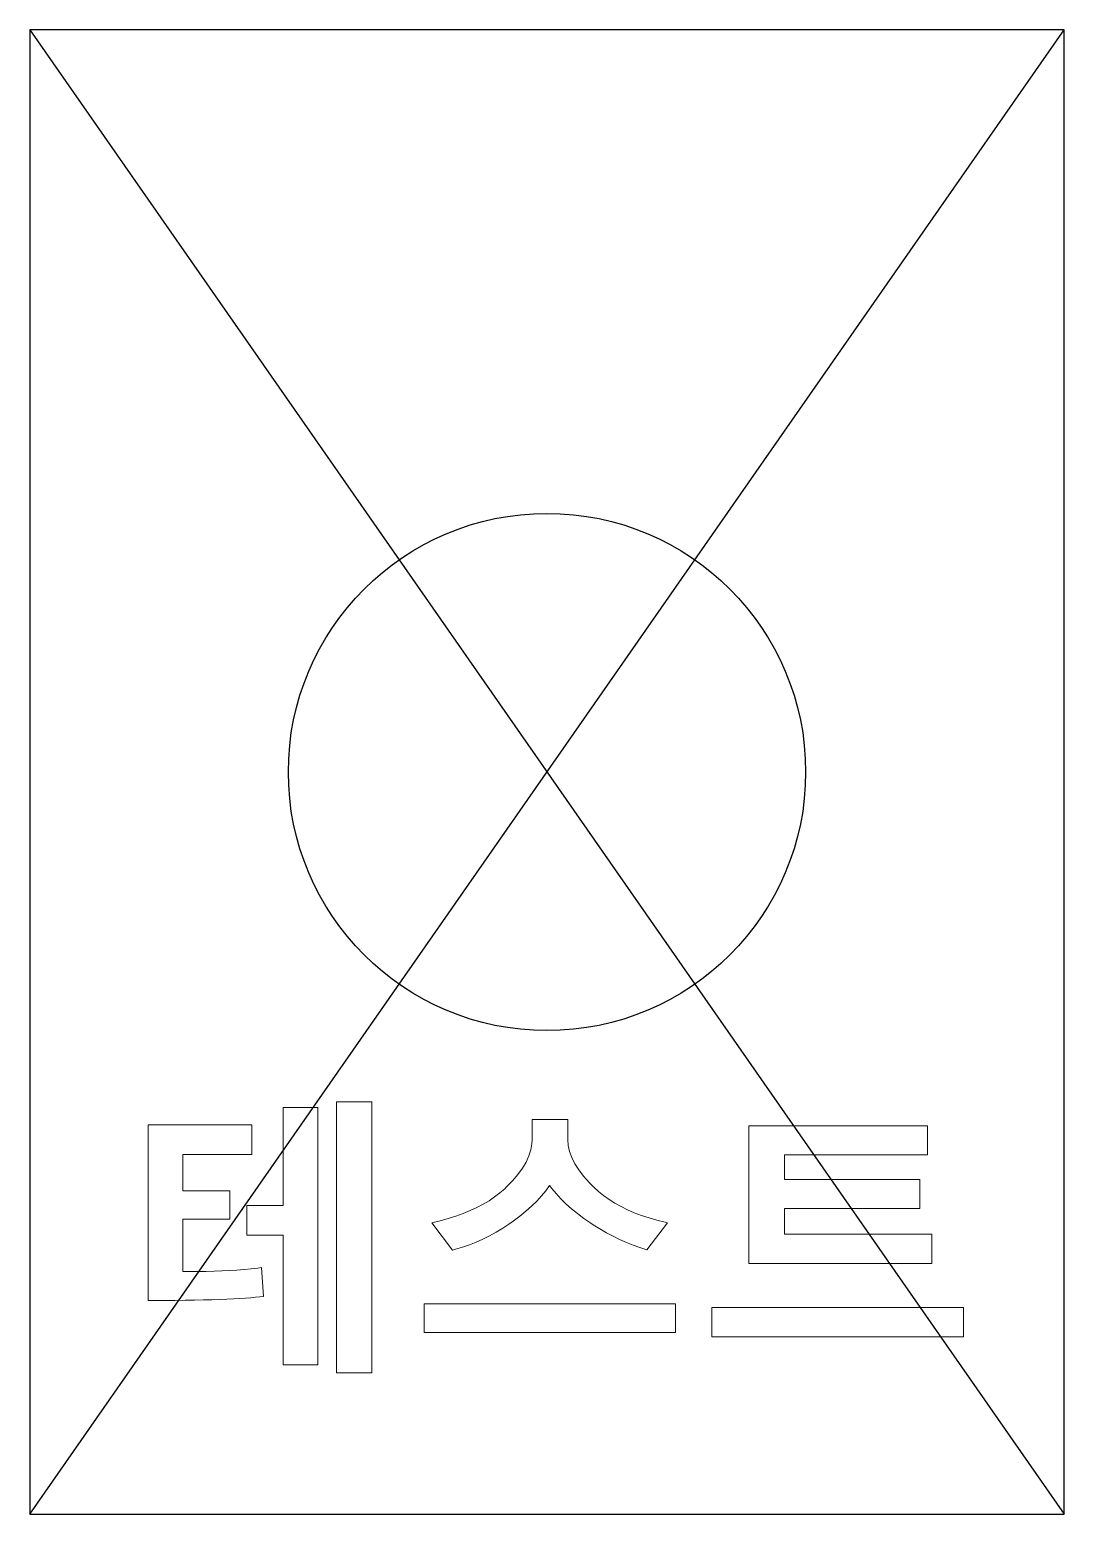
# Model space of a CAD drawing. Header units: millimetres. Extents: x 5 to 205, y 5 to 292.
import ezdxf

# ---------------------------------------------------------------- set-up
doc = ezdxf.new("R2010")
doc.units = ezdxf.units.MM

msp = doc.modelspace()

# ---------------------------------------------------------------- linework, layer by layer
for p, q in [((5, 5), (205, 292)), ((5, 292), (205, 5))]:
    msp.add_line(p, q)
at = {"color": 7, "lineweight": 0}
for p, q in [((60.72, 83.67), (54.02, 83.67)), ((54.02, 83.67), (54.02, 64.71)), ((60.72, 33.87), (60.72, 83.67)), ((71.12, 84.73), (64.33, 84.73)), ((64.33, 84.73), (64.33, 32.32)), ((71.12, 32.32), (71.12, 84.73)), ((109.01, 81.34), (102.12, 81.34)), ((102.12, 81.34), (102.12, 77.46)), ((109.01, 77.46), (109.01, 81.34)), ((47.94, 80.28), (27.91, 80.28)), ((27.91, 80.28), (27.91, 46.34)), ((47.94, 74.55), (47.94, 80.28)), ((178.53, 80.12), (144.04, 80.12)), ((144.04, 80.12), (144.04, 53.51)), ((178.53, 74.49), (178.53, 80.12)), ((101.87, 75.48), (101.5, 74.3)), ((102.07, 76.65), (101.87, 75.48)), ((102.12, 77.46), (102.07, 76.65)), ((109.09, 76.31), (109.01, 77.46)), ((109.35, 75.16), (109.09, 76.31)), ((109.78, 73.98), (109.35, 75.16)), ((34.6, 67.53), (34.6, 74.55)), ((34.6, 74.55), (47.94, 74.55)), ((100.26, 71.91), (99.38, 70.68)), ((100.97, 73.1), (100.26, 71.91)), ((101.5, 74.3), (100.97, 73.1)), ((110.37, 72.78), (109.78, 73.98)), ((111.15, 71.57), (110.37, 72.78)), ((150.9, 69.71), (150.9, 74.49)), ((150.9, 74.49), (178.53, 74.49)), ((98.33, 69.46), (97.11, 68.21)), ((99.38, 70.68), (98.33, 69.46)), ((112.08, 70.35), (111.15, 71.57)), ((113.19, 69.09), (112.08, 70.35)), ((114.03, 68.25), (113.19, 69.09)), ((177.05, 69.71), (150.9, 69.71)), ((177.05, 64.09), (177.05, 69.71)), ((43.72, 67.53), (34.6, 67.53)), ((43.72, 62.03), (43.72, 67.53)), ((94.87, 66.35), (93.8, 65.63)), ((95.88, 67.13), (94.87, 66.35)), ((96.82, 67.94), (95.88, 67.13)), ((97.11, 68.21), (96.82, 67.94)), ((103.01, 65.52), (103.93, 66.54)), ((103.93, 66.54), (104.76, 67.56)), ((104.76, 67.56), (105.5, 68.59)), ((105.5, 68.59), (105.94, 67.99)), ((105.94, 67.99), (106.76, 66.99)), ((106.76, 66.99), (107.67, 66.01)), ((114.96, 67.4), (114.03, 68.25)), ((115.94, 66.6), (114.96, 67.4)), ((117, 65.84), (115.94, 66.6)), ((54.02, 64.71), (46.98, 64.71)), ((46.98, 64.71), (46.98, 58.97)), ((88.81, 63.15), (87.4, 62.65)), ((90.15, 63.71), (88.81, 63.15)), ((91.44, 64.31), (90.15, 63.71)), ((92.65, 64.95), (91.44, 64.31)), ((93.8, 65.63), (92.65, 64.95)), ((99.74, 62.62), (100.92, 63.57)), ((100.92, 63.57), (102.01, 64.54)), ((102.01, 64.54), (103.01, 65.52)), ((107.67, 66.01), (108.65, 65.02)), ((108.65, 65.02), (109.72, 64.07)), ((109.72, 64.07), (110.87, 63.12)), ((118.12, 65.13), (117, 65.84)), ((119.31, 64.48), (118.12, 65.13)), ((120.55, 63.86), (119.31, 64.48)), ((121.88, 63.28), (120.55, 63.86)), ((123.28, 62.77), (121.88, 63.28)), ((150.9, 59.14), (150.9, 64.09)), ((150.9, 64.09), (177.05, 64.09)), ((34.6, 51.97), (34.6, 62.03)), ((34.6, 62.03), (43.72, 62.03)), ((84.36, 61.76), (82.76, 61.36)), ((82.76, 61.36), (86.72, 56.07)), ((85.92, 62.18), (84.36, 61.76)), ((87.4, 62.65), (85.92, 62.18)), ((95.17, 59.55), (96.43, 60.29)), ((96.43, 60.29), (97.65, 61.09)), ((97.65, 61.09), (98.49, 61.68)), ((98.49, 61.68), (99.74, 62.62)), ((110.87, 63.12), (112.13, 62.18)), ((112.13, 62.18), (113.46, 61.26)), ((113.46, 61.26), (113.94, 60.94)), ((113.94, 60.94), (115.2, 60.17)), ((124.73, 62.29), (123.28, 62.77)), ((124.31, 56.13), (128.27, 61.36)), ((126.24, 61.85), (124.73, 62.29)), ((127.84, 61.47), (126.24, 61.85)), ((128.27, 61.36), (127.84, 61.47)), ((46.98, 58.97), (54.02, 58.97)), ((54.02, 58.97), (54.02, 33.87)), ((90, 57.11), (91.32, 57.64)), ((91.32, 57.64), (92.62, 58.22)), ((92.62, 58.22), (93.9, 58.85)), ((93.9, 58.85), (95.17, 59.55)), ((115.2, 60.17), (116.47, 59.43)), ((116.47, 59.43), (117.76, 58.75)), ((117.76, 58.75), (119.04, 58.13)), ((119.04, 58.13), (120.34, 57.55)), ((120.34, 57.55), (121.66, 57.02)), ((179.38, 59.14), (150.9, 59.14)), ((179.38, 53.51), (179.38, 59.14)), ((86.72, 56.07), (87.31, 56.24)), ((87.31, 56.24), (88.65, 56.64)), ((88.65, 56.64), (90, 57.11)), ((121.66, 57.02), (122.97, 56.55)), ((122.97, 56.55), (124.31, 56.13)), ((37.53, 51.97), (34.6, 51.97)), ((39.12, 51.97), (37.53, 51.97)), ((40.66, 52), (39.12, 51.97)), ((42.17, 52.06), (40.66, 52)), ((43.64, 52.12), (42.17, 52.06)), ((45.06, 52.21), (43.64, 52.12)), ((46.45, 52.32), (45.06, 52.21)), ((47.8, 52.44), (46.45, 52.32)), ((49.1, 52.59), (47.8, 52.44)), ((49.78, 52.68), (49.1, 52.59)), ((50.22, 47.13), (49.78, 52.68)), ((144.04, 53.51), (179.38, 53.51)), ((27.91, 46.34), (29.03, 46.34)), ((29.03, 46.34), (31.13, 46.34)), ((31.13, 46.34), (33.14, 46.36)), ((33.14, 46.36), (35.05, 46.39)), ((35.05, 46.39), (36.86, 46.4)), ((36.86, 46.4), (38.57, 46.45)), ((38.57, 46.45), (40.18, 46.48)), ((40.18, 46.48), (41.69, 46.52)), ((41.69, 46.52), (43.1, 46.59)), ((43.1, 46.59), (44.41, 46.65)), ((44.41, 46.65), (45.62, 46.71)), ((45.62, 46.71), (46.74, 46.78)), ((46.74, 46.78), (47.76, 46.86)), ((47.76, 46.86), (48.68, 46.95)), ((48.68, 46.95), (49.49, 47.04)), ((49.49, 47.04), (50.22, 47.13)), ((129.87, 45.72), (81.26, 45.72)), ((81.26, 45.72), (81.26, 40.13)), ((129.87, 40.13), (129.87, 45.72)), ((185.49, 45.01), (136.87, 45.01)), ((136.87, 45.01), (136.87, 39.33)), ((185.49, 39.33), (185.49, 45.01)), ((81.26, 40.13), (129.87, 40.13)), ((136.87, 39.33), (185.49, 39.33)), ((54.02, 33.87), (60.72, 33.87)), ((64.33, 32.32), (71.12, 32.32))]:
    msp.add_line(p, q, dxfattribs=at)
msp.add_lwpolyline([(5, 5), (205, 5), (205, 292), (5, 292)], close=True)
msp.add_circle((105, 148.5), 50)

doc.saveas('drawing.dxf')
